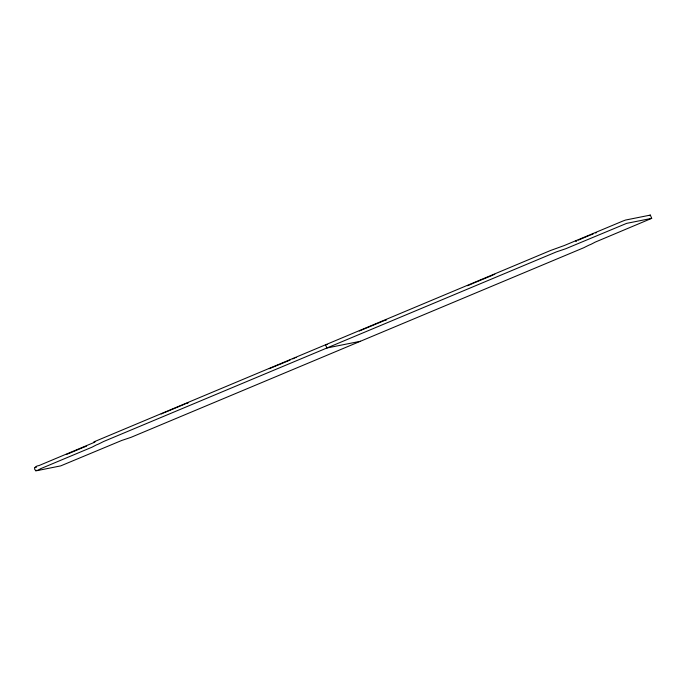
<?xml version="1.0" encoding="UTF-8"?>
<svg xmlns="http://www.w3.org/2000/svg" width="686" height="686" viewBox="0 0 686 686"><rect width="100%" height="100%" fill="white"/><g stroke="black" fill="none" stroke-linecap="round" stroke-linejoin="round"><path stroke-width="1.03" d="M94.831 442.144L39.068 465.537C31.547 466.489 34.472 473.674 40.414 468.787L92.164 447.118C101.554 442.161 92.361 447.212 103.62 441.501L556.38 251.891L565.71 248.752L626.635 223.37L651.7 218.354L650.345 215.095L625.486 220.06L622.631 221.141L564.364 245.502L550.626 250.459L93.931 441.861L94.994 441.655M650.345 215.095L649.239 215.636M651.7 218.354L595.191 242.132C585.801 247.097 594.994 242.038 583.735 247.749L130.975 437.359L121.636 440.498L60.72 465.88L35.689 470.913M86.556 446.089L86.016 446.269M575.906 241.086L576.574 240.795M359.267 331.021L386.587 319.65M66.371 454.492L68.84 453.455M187.732 402.862L188.221 402.725L187.432 402.991M295.846 357.655L296.129 357.483M494.263 274.546L494.769 274.331L493.654 274.734M595.834 232.803L596.46 232.528L595.517 232.863M161.159 413.992L163.251 413.118M164.151 412.74L166.861 411.609M167.761 411.231L184.628 404.165M185.4 403.84L186.944 403.197M269.272 368.708L278.602 364.806M279.039 364.695L290.161 360.039M292.75 358.881L294.285 358.238M467.38 285.736L467.869 285.53M468.872 285.187L472.997 283.387M473.94 282.992L492.9 275.12M69.483 453.257L83.941 447.126M84.515 446.963L85.664 446.483M578.127 240.143L579.781 239.525M580.553 239.2L589.643 235.324M590.414 235.066L593.27 233.875M295.546 357.706L296.103 357.492M385.884 319.873L386.561 319.625M576.532 240.88L576.026 241.078M327.171 344.406L325.516 344.741L326.87 347.991L360.484 341.259M34.977 467.535L36.435 467.243"/></g></svg>
